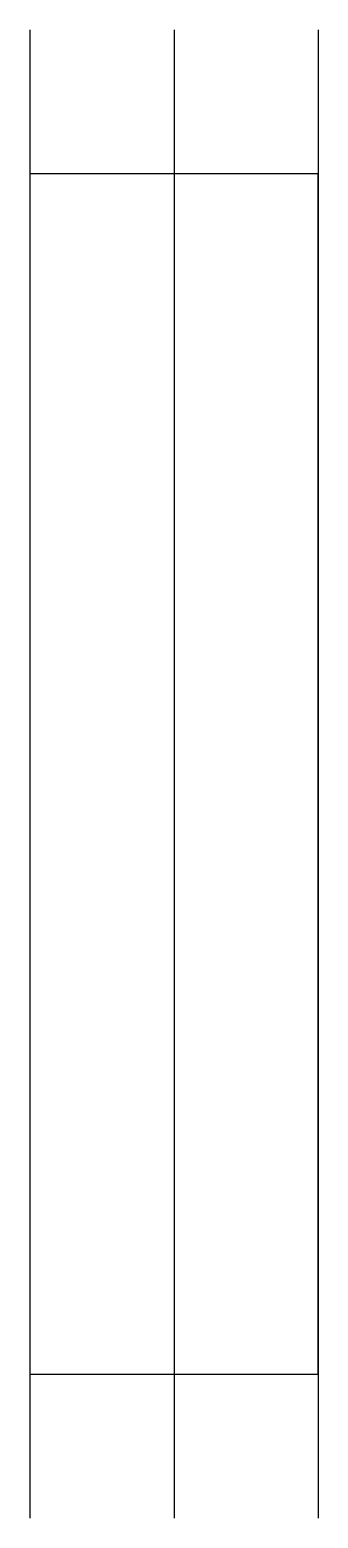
# Model space of a CAD drawing. Extents: x 0 to 3, y -1.5 to 14.
import ezdxf

# ---------------------------------------------------------------- set-up
doc = ezdxf.new("R2010")
doc.units = 0
doc.layers.get('0').update_dxf_attribs({"linetype": 'CONTINUOUS'})

msp = doc.modelspace()

# ---------------------------------------------------------------- linework, layer by layer
at = {"linetype": 'CONTINUOUS'}
for p, q in [((0, 14), (0, -1.5)), ((1.5, 14), (1.5, -1.5)), ((3, 14), (3, -1.5)), ((3, 12.5), (0, 12.5)), ((0, 12.5), (0, 0)), ((3, 12.5), (0, 12.5)), ((3, 0), (3, 12.5)), ((0, 0), (3, 0)), ((0, 0), (3, 0))]:
    msp.add_line(p, q, dxfattribs=at)

doc.saveas('drawing.dxf')
